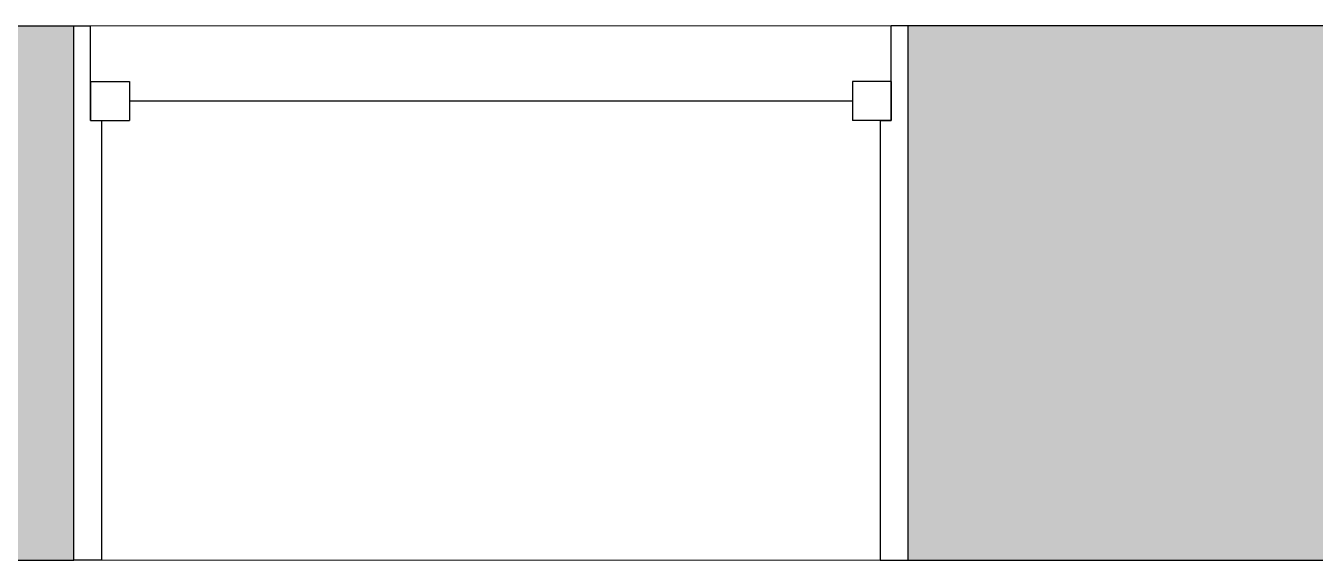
# Model space of a CAD drawing. Header units: inches. Extents: x -1176 to 1507, y -2527 to 978.
# Drawn here: x -942 to -884, y 789.9 to 813.9 of the extents above; entities that cross this region are included whole.
import ezdxf

# ---------------------------------------------------------------- set-up
doc = ezdxf.new("R2010")
doc.units = ezdxf.units.IN
doc.header["$MEASUREMENT"] = 0
for name, color, linetype, lineweight in [('A-GLAZ', 151, 'Continuous', 18), ('A-WALL', 113, 'Continuous', 18), ('A-WALL-PATT', 111, 'Continuous', 18)]:
    doc.layers.add(name, color=color, linetype=linetype, lineweight=lineweight)

# ---------------------------------------------------------------- blocks, each defined once
blk = doc.blocks.new('Double Hung - side window 4_ X 4_6_-6972798-3rd Floor Demo')
at = {"layer": 'A-GLAZ', "color": 8, "lineweight": 30}
for p, q in [((-18.75, 12), (-18, 12)), ((-18, 7.75), (-18, 12)), ((18, 7.75), (18, 12)), ((18.75, 12), (18, 12)), ((-18, 9.5), (-18, 7.75)), ((-18, 9.5), (-16.25, 9.5)), ((-16.25, 9.5), (-16.25, 7.75)), ((16.25, 9.5), (16.25, 7.75)), ((18, 9.5), (16.25, 9.5)), ((18, 9.5), (18, 7.75)), ((-16.25, 8.625), (16.25, 8.625)), ((-18, 7.75), (-16.25, 7.75)), ((-18, 7.75), (-17.5, 7.75)), ((-17.5, -12), (-17.5, 7.75)), ((18, 7.75), (16.25, 7.75)), ((17.5, 7.75), (18, 7.75)), ((17.5, 7.75), (17.5, -12)), ((-17.5, -12), (-18.75, -12)), ((17.5, -12), (18.75, -12))]:
    blk.add_line(p, q, dxfattribs=at)

msp = doc.modelspace()

# ---------------------------------------------------------------- hatches: boundary and pattern name
at = {"layer": 'A-WALL-PATT', "lineweight": 9}
h = msp.add_hatch(color=7, dxfattribs=at)
h.paths.add_polyline_path([(-872.062, 789.874), (-872.062, 813.874), (-902.312, 813.874), (-902.312, 789.874), (-873.373, 789.874)], flags=0)
h.paths.add_polyline_path([(-939.812, 789.874), (-939.812, 813.874), (-1035.062, 813.874), (-1035.062, 789.874), (-948.533, 789.874)], flags=0)

# ---------------------------------------------------------------- linework, layer by layer
at = {"layer": 'A-WALL', "color": 8, "lineweight": 30}
for p, q in [((-1041.062, 813.874), (-939.812, 813.874)), ((-939.812, 789.874), (-939.812, 813.874)), ((-872.062, 813.874), (-902.312, 813.874)), ((-902.312, 813.874), (-902.312, 789.874)), ((-1004.062, 789.874), (-939.812, 789.874)), ((-902.312, 789.874), (-823.566, 789.874))]:
    msp.add_line(p, q, dxfattribs=at)
at = {"layer": 'A-WALL', "lineweight": 9}
for p, q in [((-939.812, 813.874), (-902.312, 813.874)), ((-902.312, 789.874), (-939.812, 789.874))]:
    msp.add_line(p, q, dxfattribs=at)

# ---------------------------------------------------------------- block references
at = {"layer": 'A-GLAZ'}
msp.add_blockref('Double Hung - side window 4_ X 4_6_-6972798-3rd Floor Demo', (-921.062, 801.874), dxfattribs=at)

doc.saveas('drawing.dxf')
